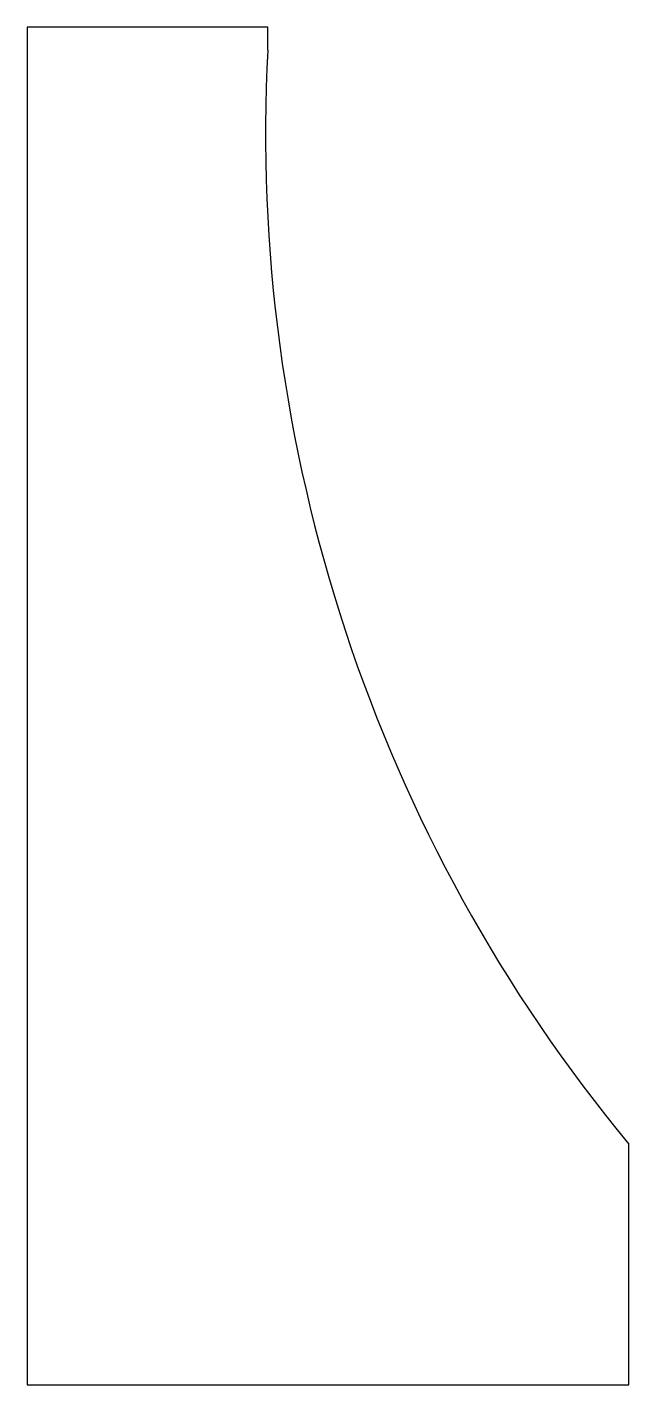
# Model space of a CAD drawing. Extents: x -102 to 399, y -459 to 669.
import ezdxf

# ---------------------------------------------------------------- set-up
doc = ezdxf.new("R2010")
doc.units = 0
doc.layers.add('View', color=7, linetype='CONTINUOUS')

msp = doc.modelspace()

# ---------------------------------------------------------------- linework, layer by layer
at = {"layer": 'View'}
for p, q in [((98.5, 669.436), (-101.5, 669.436)), ((-101.5, 669.436), (-101.5, -459.436)), ((98.5, 650.436), (98.5, 669.436)), ((398.5, -459.436), (398.5, -259.436)), ((-101.5, -459.436), (398.5, -459.436))]:
    msp.add_line(p, q, dxfattribs=at)
msp.add_arc((1415.98, 580.436), 1319.33, 176.959, -140.462, dxfattribs=at)

doc.saveas('drawing.dxf')
